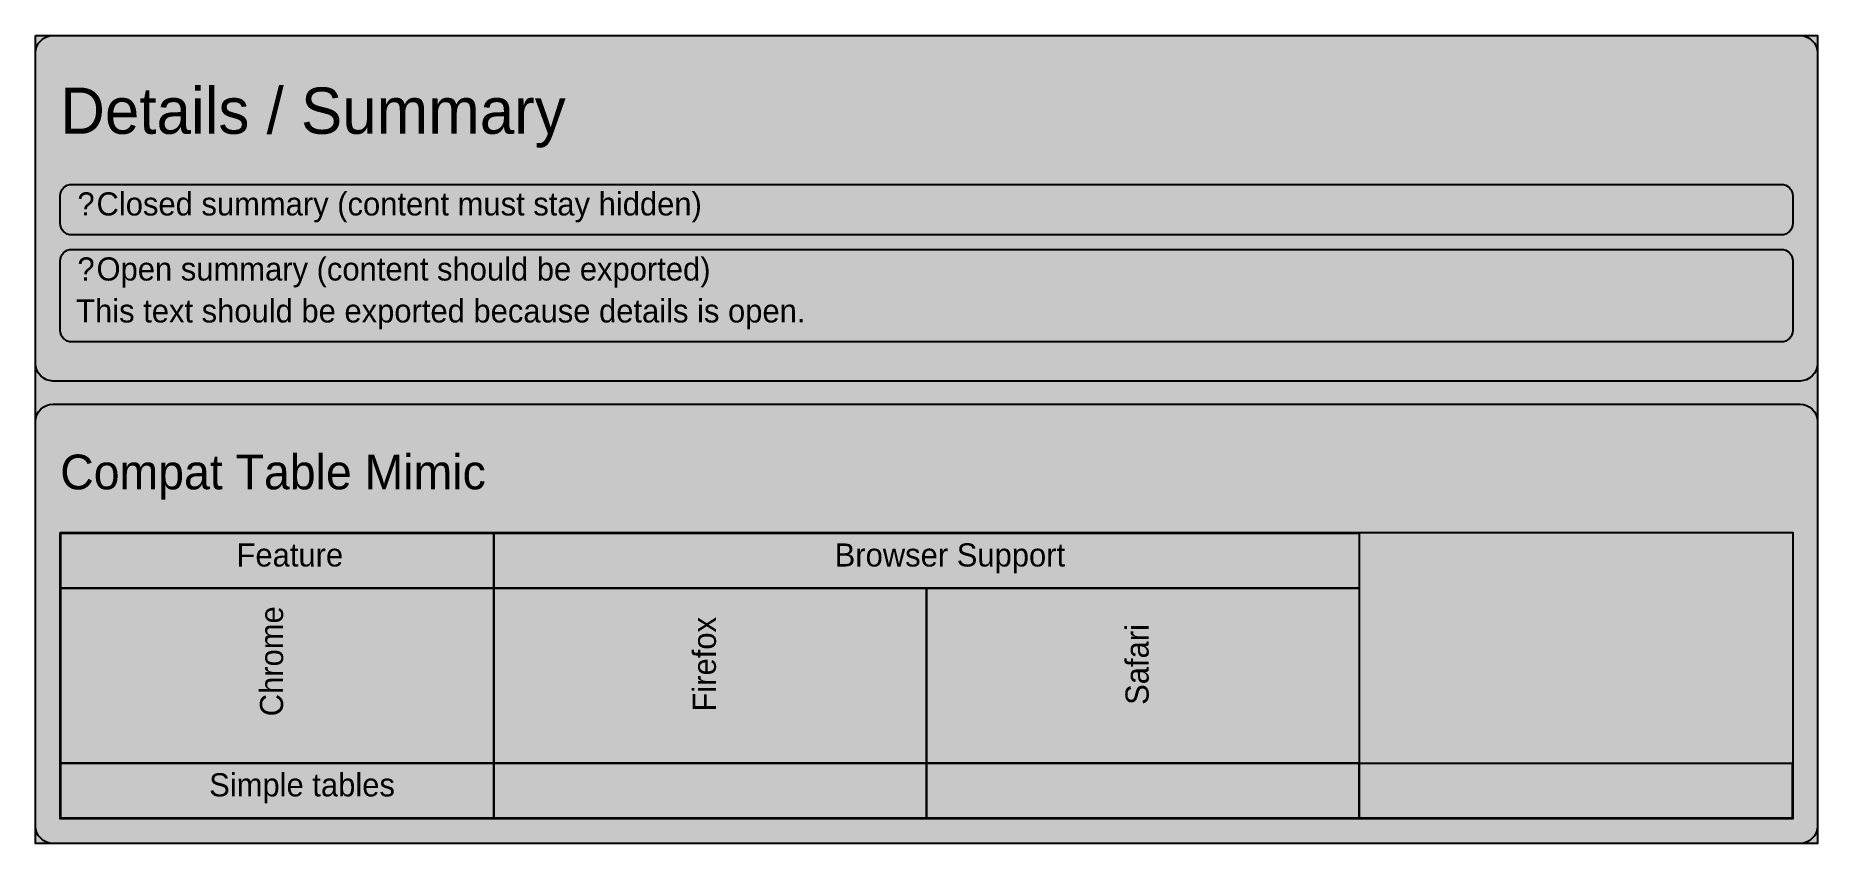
# Model space of a CAD drawing. Extents: x 0 to 1232, y 0 to 559.
import ezdxf

# ---------------------------------------------------------------- set-up
doc = ezdxf.new("R2010")
doc.units = 0

msp = doc.modelspace()

# ---------------------------------------------------------------- hatches: boundary and pattern name
at = {"true_color": 0xf6f7f9}
msp.add_hatch(color=256, dxfattribs=at).paths.add_polyline_path([(0, 559), (1232, 559), (1232, 0.3), (0, 0.3)], flags=0)
at = {"true_color": 0xffffff}
for points in [[(12, 559), (1220, 559), (1220, 559), (1222.3, 558.8), (1224.6, 558.1), (1226.7, 557), (1228.5, 555.5), (1230, 553.7), (1231.1, 551.6), (1231.8, 549.3), (1232, 547), (1232, 332.1), (1232, 332.1), (1231.8, 329.8), (1231.1, 327.5), (1230, 325.5), (1228.5, 323.6), (1226.7, 322.2), (1224.6, 321), (1222.3, 320.4), (1220, 320.1), (12, 320.1), (12, 320.1), (9.7, 320.4), (7.4, 321), (5.3, 322.2), (3.5, 323.6), (2, 325.5), (0.9, 327.5), (0.2, 329.8), (0, 332.1), (0, 547), (0, 547), (0.2, 549.3), (0.9, 551.6), (2, 553.7), (3.5, 555.5), (5.3, 557), (7.4, 558.1), (9.7, 558.8), (12, 559)], [(25, 456.1), (1207, 456.1), (1207, 456.1), (1208.6, 456), (1210.1, 455.5), (1211.4, 454.8), (1212.7, 453.8), (1213.7, 452.6), (1214.4, 451.2), (1214.8, 449.7), (1215, 448.1), (1215, 429.1), (1215, 429.1), (1214.8, 427.6), (1214.4, 426.1), (1213.7, 424.7), (1212.7, 423.5), (1211.4, 422.5), (1210.1, 421.7), (1208.6, 421.3), (1207, 421.1), (25, 421.1), (25, 421.1), (23.4, 421.3), (21.9, 421.7), (20.6, 422.5), (19.3, 423.5), (18.3, 424.7), (17.6, 426.1), (17.2, 427.6), (17, 429.1), (17, 448.1), (17, 448.1), (17.2, 449.7), (17.6, 451.2), (18.3, 452.6), (19.3, 453.8), (20.6, 454.8), (21.9, 455.5), (23.4, 456), (25, 456.1)], [(25, 411.1), (1207, 411.1), (1207, 411.1), (1208.6, 411), (1210.1, 410.5), (1211.4, 409.8), (1212.7, 408.8), (1213.7, 407.6), (1214.4, 406.2), (1214.8, 404.7), (1215, 403.1), (1215, 355.1), (1215, 355.1), (1214.8, 353.6), (1214.4, 352.1), (1213.7, 350.7), (1212.7, 349.5), (1211.4, 348.5), (1210.1, 347.7), (1208.6, 347.3), (1207, 347.1), (25, 347.1), (25, 347.1), (23.4, 347.3), (21.9, 347.7), (20.6, 348.5), (19.3, 349.5), (18.3, 350.7), (17.6, 352.1), (17.2, 353.6), (17, 355.1), (17, 403.1), (17, 403.1), (17.2, 404.7), (17.6, 406.2), (18.3, 407.6), (19.3, 408.8), (20.6, 409.8), (21.9, 410.5), (23.4, 411), (25, 411.1)], [(12, 304.1), (1220, 304.1), (1220, 304.1), (1222.3, 303.9), (1224.6, 303.2), (1226.7, 302.1), (1228.5, 300.6), (1230, 298.8), (1231.1, 296.7), (1231.8, 294.5), (1232, 292.1), (1232, 12.3), (1232, 12.3), (1231.8, 10), (1231.1, 7.7), (1230, 5.6), (1228.5, 3.8), (1226.7, 2.3), (1224.6, 1.2), (1222.3, 0.5), (1220, 0.3), (12, 0.3), (12, 0.3), (9.7, 0.5), (7.4, 1.2), (5.3, 2.3), (3.5, 3.8), (2, 5.6), (0.9, 7.7), (0.2, 10), (0, 12.3), (0, 292.1), (0, 292.1), (0.2, 294.5), (0.9, 296.7), (2, 298.8), (3.5, 300.6), (5.3, 302.1), (7.4, 303.2), (9.7, 303.9), (12, 304.1)], [(17, 215.3), (1215, 215.3), (1215, 17.3), (17, 17.3)]]:
    msp.add_hatch(color=256, dxfattribs=at).paths.add_polyline_path(points, flags=0)

# ---------------------------------------------------------------- linework, layer by layer
at = {"true_color": 0xf6f7f9}
msp.add_lwpolyline([(0, 559), (1232, 559), (1232, 0.3), (0, 0.3)], close=True, dxfattribs=at)
at = {"true_color": 0xd7d9dd}
for points in [[(12, 559), (1220, 559), (1220, 559), (1222.3, 558.8), (1224.6, 558.1), (1226.7, 557), (1228.5, 555.5), (1230, 553.7), (1231.1, 551.6), (1231.8, 549.3), (1232, 547), (1232, 332.1), (1232, 332.1), (1231.8, 329.8), (1231.1, 327.5), (1230, 325.5), (1228.5, 323.6), (1226.7, 322.2), (1224.6, 321), (1222.3, 320.4), (1220, 320.1), (12, 320.1), (12, 320.1), (9.7, 320.4), (7.4, 321), (5.3, 322.2), (3.5, 323.6), (2, 325.5), (0.9, 327.5), (0.2, 329.8), (0, 332.1), (0, 547), (0, 547), (0.2, 549.3), (0.9, 551.6), (2, 553.7), (3.5, 555.5), (5.3, 557), (7.4, 558.1), (9.7, 558.8), (12, 559)], [(12, 304.1), (1220, 304.1), (1220, 304.1), (1222.3, 303.9), (1224.6, 303.2), (1226.7, 302.1), (1228.5, 300.6), (1230, 298.8), (1231.1, 296.7), (1231.8, 294.5), (1232, 292.1), (1232, 12.3), (1232, 12.3), (1231.8, 10), (1231.1, 7.7), (1230, 5.6), (1228.5, 3.8), (1226.7, 2.3), (1224.6, 1.2), (1222.3, 0.5), (1220, 0.3), (12, 0.3), (12, 0.3), (9.7, 0.5), (7.4, 1.2), (5.3, 2.3), (3.5, 3.8), (2, 5.6), (0.9, 7.7), (0.2, 10), (0, 12.3), (0, 292.1), (0, 292.1), (0.2, 294.5), (0.9, 296.7), (2, 298.8), (3.5, 300.6), (5.3, 302.1), (7.4, 303.2), (9.7, 303.9), (12, 304.1)]]:
    msp.add_lwpolyline(points, close=True, dxfattribs=at)
at = {"true_color": 0xc8ccd1}
for points in [[(25, 456.1), (1207, 456.1), (1207, 456.1), (1208.6, 456), (1210.1, 455.5), (1211.4, 454.8), (1212.7, 453.8), (1213.7, 452.6), (1214.4, 451.2), (1214.8, 449.7), (1215, 448.1), (1215, 429.1), (1215, 429.1), (1214.8, 427.6), (1214.4, 426.1), (1213.7, 424.7), (1212.7, 423.5), (1211.4, 422.5), (1210.1, 421.7), (1208.6, 421.3), (1207, 421.1), (25, 421.1), (25, 421.1), (23.4, 421.3), (21.9, 421.7), (20.6, 422.5), (19.3, 423.5), (18.3, 424.7), (17.6, 426.1), (17.2, 427.6), (17, 429.1), (17, 448.1), (17, 448.1), (17.2, 449.7), (17.6, 451.2), (18.3, 452.6), (19.3, 453.8), (20.6, 454.8), (21.9, 455.5), (23.4, 456), (25, 456.1)], [(25, 411.1), (1207, 411.1), (1207, 411.1), (1208.6, 411), (1210.1, 410.5), (1211.4, 409.8), (1212.7, 408.8), (1213.7, 407.6), (1214.4, 406.2), (1214.8, 404.7), (1215, 403.1), (1215, 355.1), (1215, 355.1), (1214.8, 353.6), (1214.4, 352.1), (1213.7, 350.7), (1212.7, 349.5), (1211.4, 348.5), (1210.1, 347.7), (1208.6, 347.3), (1207, 347.1), (25, 347.1), (25, 347.1), (23.4, 347.3), (21.9, 347.7), (20.6, 348.5), (19.3, 349.5), (18.3, 350.7), (17.6, 352.1), (17.2, 353.6), (17, 355.1), (17, 403.1), (17, 403.1), (17.2, 404.7), (17.6, 406.2), (18.3, 407.6), (19.3, 408.8), (20.6, 409.8), (21.9, 410.5), (23.4, 411), (25, 411.1)]]:
    msp.add_lwpolyline(points, close=True, dxfattribs=at)
at = {"true_color": 0xffffff}
msp.add_lwpolyline([(17, 215.3), (1215, 215.3), (1215, 17.3), (17, 17.3)], close=True, dxfattribs=at)
at = {"true_color": 0xd5d7dc}
for points in [[(17.5, 214.8), (316.8, 214.8), (316.8, 176.8), (17.5, 176.8)], [(316.8, 214.8), (915.2, 214.8), (915.2, 176.8), (316.8, 176.8)], [(17.5, 176.8), (316.8, 176.8), (316.8, 55.8), (17.5, 55.8)], [(316.8, 176.8), (616, 176.8), (616, 55.8), (316.8, 55.8)], [(616, 176.8), (915.2, 176.8), (915.2, 55.8), (616, 55.8)], [(17.5, 55.8), (316.8, 55.8), (316.8, 17.8), (17.5, 17.8)], [(316.8, 55.8), (616, 55.8), (616, 17.8), (316.8, 17.8)], [(616, 55.8), (915.2, 55.8), (915.2, 17.8), (616, 17.8)], [(915.2, 55.8), (1214.5, 55.8), (1214.5, 17.8), (915.2, 17.8)]]:
    msp.add_lwpolyline(points, close=True, dxfattribs=at)

# ---------------------------------------------------------------- texts
at = {"true_color": 0x202124}
for s, height, p in [('Details / Summary', 32, (17, 491.1)), ('?', 16, (28.9, 434.6)), ('Closed summary (content must stay hidden)', 16, (42.1, 434.6)), ('?', 16, (28.9, 389.6)), ('Open summary (content should be exported)', 16, (42.1, 389.6)), ('Compat Table Mimic', 24, (17, 245.2)), ('Feature', 16, (138.9, 191.8)), ('Browser Support', 16, (552.5, 191.8)), ('Simple tables', 16, (120, 32.8))]:
    msp.add_text(s, height=height, dxfattribs=at).set_placement(p)
at = {"true_color": 0x444950}
msp.add_text('This text should be exported because details is open.', height=16, dxfattribs=at).set_placement((28, 360.6))
at = {"true_color": 0x202124}
for s, p in [('Chrome', (171.1, 88.2)), ('Firefox', (470.4, 91.5)), ('Safari', (769.6, 96.1))]:
    msp.add_text(s, height=16, rotation=90, dxfattribs=at).set_placement(p)

doc.saveas('drawing.dxf')
